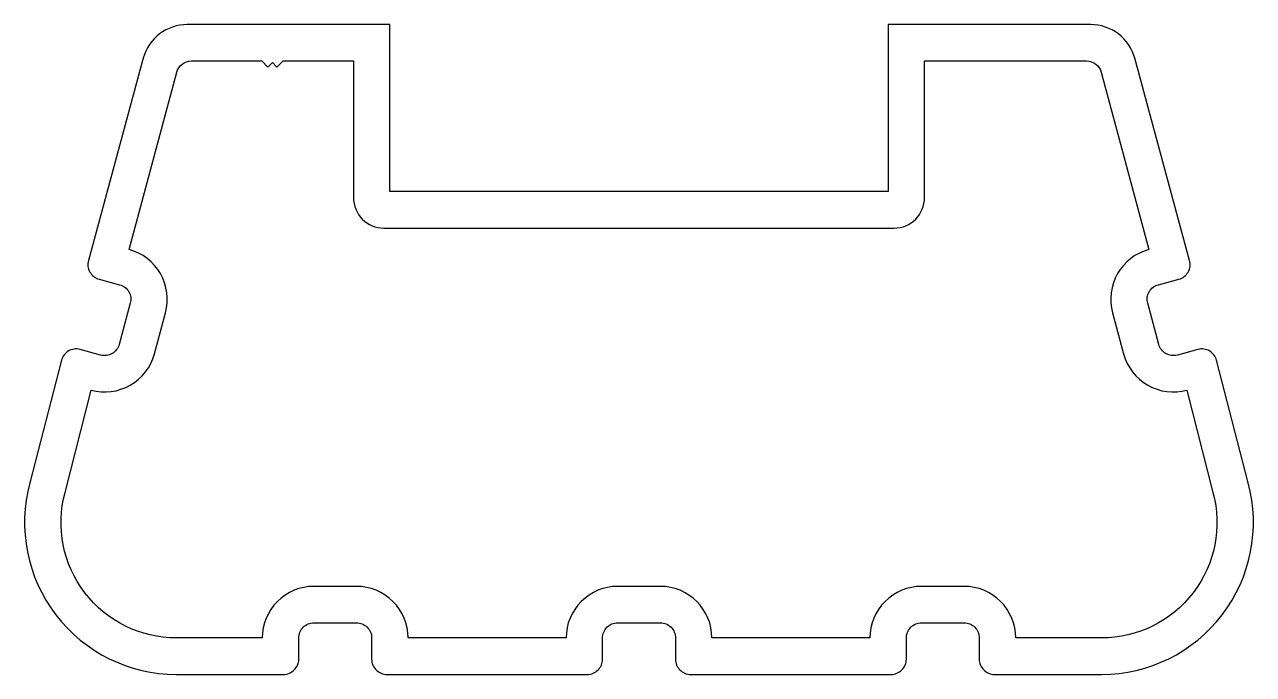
# Model space of a CAD drawing. Extents: x 949.5 to 989.9, y -6.5 to 14.9.
import ezdxf

# ---------------------------------------------------------------- set-up
doc = ezdxf.new("R2010")
doc.units = 0
doc.header["$LTSCALE"] = 15
doc.layers.get('0').update_dxf_attribs({"linetype": 'CONTINUOUS'})

msp = doc.modelspace()

# ---------------------------------------------------------------- linework, layer by layer
for points in [[(968.975, -4.797), (969.675, -4.797), (970.375, -4.797, -0.414214), (970.875, -5.297), (970.875, -5.997, 0.414214), (971.375, -6.497), (977.975, -6.497, 0.414214), (978.475, -5.997), (978.475, -5.297, -0.414214), (978.975, -4.797), (980.375, -4.797, -0.414214), (980.875, -5.297), (980.875, -5.997, 0.414214), (981.375, -6.497), (984.9, -6.497, 0.49391), (989.726, -0.191), (988.686, 3.85, 0.414214), (988.073, 4.203), (987.398, 4.02, -0.414214), (986.784, 4.372), (986.419, 5.724, -0.414214), (986.771, 6.337), (987.447, 6.519, 0.414214), (987.799, 7.133), (985.992, 13.795, 0.338614), (984.544, 14.903), (977.875, 14.903), (977.875, 9.403), (961.475, 9.403), (961.475, 14.903), (954.805, 14.903, 0.338614), (953.358, 13.795), (951.551, 7.133, 0.414214), (951.903, 6.519), (952.579, 6.337, -0.414214), (952.931, 5.724), (952.565, 4.372, -0.414214), (951.952, 4.02), (951.277, 4.203, 0.414214), (950.663, 3.85), (949.624, -0.191, 0.49391), (954.45, -6.497), (957.975, -6.497, 0.414214), (958.475, -5.997), (958.475, -5.297, -0.414214), (958.975, -4.797), (960.375, -4.797, -0.414214), (960.875, -5.297), (960.875, -5.997, 0.414214), (961.375, -6.497), (967.975, -6.497, 0.414214), (968.475, -5.997), (968.475, -5.297, -0.414214)], [(978.075, 8.203, 0.414214), (979.075, 9.203), (979.075, 13.703), (984.41, 13.703, -0.339416), (984.893, 13.332), (986.458, 7.495, 0.414214), (985.261, 5.41), (985.626, 4.059, 0.414214), (987.711, 2.862), (988.568, -0.505, -0.493928), (984.9, -5.297), (982.075, -5.297, 0.414214), (980.375, -3.597), (978.975, -3.597, 0.414214), (977.275, -5.297), (972.075, -5.297, 0.414214), (970.375, -3.597), (969.675, -3.597), (968.975, -3.597, 0.414214), (967.275, -5.297), (962.075, -5.297, 0.414214), (960.375, -3.597), (958.975, -3.597, 0.414214), (957.275, -5.297), (954.45, -5.297, -0.493928), (950.782, -0.505), (951.639, 2.862, 0.414214), (953.724, 4.059), (954.089, 5.41, 0.414214), (952.892, 7.495), (954.457, 13.332, -0.339416), (954.94, 13.703), (957.257, 13.703), (957.457, 13.503), (957.607, 13.653), (957.757, 13.503), (957.957, 13.703), (960.275, 13.703), (960.275, 9.203, 0.414214), (961.275, 8.203)]]:
    msp.add_lwpolyline(points, format="xyb", close=True)

doc.saveas('drawing.dxf')
